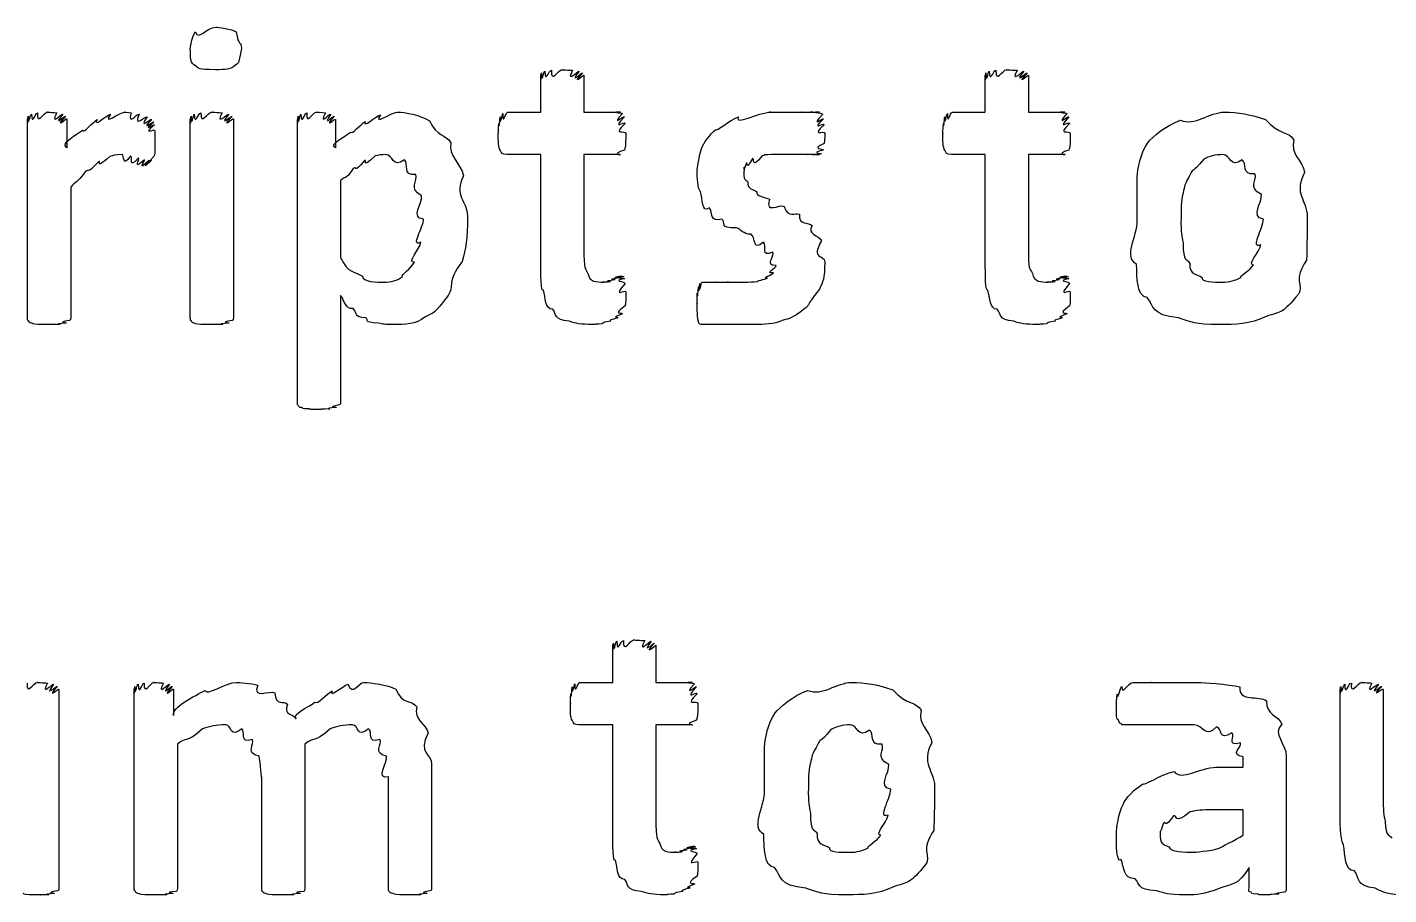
# Model space of a CAD drawing. Header units: millimetres. Extents: x 0 to 216, y 0 to 279.
# Drawn here: x 49.1 to 60.41, y 147.65 to 154.86 of the extents above; entities that cross this region are included whole.
import ezdxf

# ---------------------------------------------------------------- set-up
doc = ezdxf.new("R2010")
doc.units = ezdxf.units.MM
doc.layers.get('0').update_dxf_attribs({"linetype": 'CONTINUOUS'})

msp = doc.modelspace()

# ---------------------------------------------------------------- linework, layer by layer
at = {"color": 0}
for p, q in [((50.8825, 154.681), (50.8825, 154.681)), ((53.3686, 154.152), (53.3686, 154.46)), ((53.727, 154.46), (53.727, 154.152)), ((57.0604, 154.152), (57.0604, 154.46)), ((57.4188, 154.46), (57.4188, 154.152)), ((53.0931, 154.152), (53.3686, 154.152)), ((53.727, 154.152), (54.03, 154.152)), ((56.7849, 154.152), (57.0604, 154.152)), ((57.4188, 154.152), (57.7219, 154.152)), ((49.1063, 152.443), (49.1063, 154.097)), ((49.4316, 154.097), (49.4316, 153.854)), ((50.4582, 152.443), (50.4582, 154.097)), ((50.8166, 154.097), (50.8166, 152.443)), ((51.3486, 151.743), (51.3486, 154.091)), ((51.6625, 154.091), (51.6625, 153.854)), ((50.1646, 153.914), (50.1646, 153.914)), ((53.3686, 153.799), (53.0874, 153.799)), ((53.3686, 152.906), (53.3686, 153.799)), ((54.03, 153.799), (53.727, 153.799)), ((53.727, 153.799), (53.727, 153.027)), ((57.0604, 153.799), (56.7792, 153.799)), ((57.0604, 152.906), (57.0604, 153.799)), ((57.7219, 153.799), (57.4188, 153.799)), ((57.4188, 153.799), (57.4188, 153.027)), ((51.7066, 153.584), (51.7066, 152.944)), ((49.4647, 153.529), (49.4647, 152.443)), ((52.3956, 153.264), (52.3956, 153.264)), ((52.7597, 153.291), (52.7597, 153.291)), ((59.37, 153.264), (59.37, 153.264)), ((59.7337, 153.286), (59.7337, 153.286)), ((55.7265, 152.906), (55.7265, 152.906)), ((54.0741, 152.658), (54.0741, 152.658)), ((57.766, 152.658), (57.766, 152.658)), ((51.7066, 152.63), (51.7066, 151.743)), ((53.9669, 149.415), (53.9669, 149.724)), ((54.325, 149.724), (54.325, 149.415)), ((53.691, 149.415), (53.9669, 149.415)), ((54.325, 149.415), (54.6283, 149.415)), ((49.367, 149.36), (49.367, 147.706)), ((49.9925, 147.706), (49.9925, 149.36)), ((50.3178, 149.36), (50.3178, 149.14)), ((60.0068, 148.373), (60.0068, 149.36)), ((60.3649, 149.36), (60.3649, 148.473)), ((53.9669, 149.062), (53.6857, 149.062)), ((53.9669, 148.169), (53.9669, 149.062)), ((54.6283, 149.062), (54.325, 149.062)), ((54.325, 149.062), (54.325, 148.291)), ((50.3509, 148.903), (50.3509, 147.706)), ((51.4092, 148.903), (51.4092, 147.706)), ((52.4619, 148.737), (52.4619, 147.706)), ((58.976, 148.71), (59.2018, 148.71)), ((59.2018, 148.71), (59.2018, 148.798)), ((59.5602, 148.803), (59.5602, 147.706)), ((51.0508, 147.706), (51.0508, 148.632)), ((52.1035, 147.706), (52.1035, 148.632)), ((56.2751, 148.528), (56.2751, 148.528)), ((56.6388, 148.55), (56.6388, 148.55)), ((59.2018, 148.357), (58.965, 148.357)), ((59.2018, 148.147), (59.2018, 148.357)), ((54.6724, 147.921), (54.6724, 147.921)), ((59.2515, 147.706), (59.2515, 147.877))]:
    msp.add_line(p, q, dxfattribs=at)
for points in [[(50.4582, 154.681), (50.4582, 154.687), (50.4719, 154.792), (50.5023, 154.818)], [(50.5023, 154.818), (50.5202, 154.739), (50.5919, 154.857), (50.6734, 154.857)], [(50.6734, 154.857), (50.6815, 154.857), (50.8081, 154.843), (50.8385, 154.818)], [(50.8385, 154.818), (50.8579, 154.692), (50.8825, 154.75), (50.8825, 154.681)], [(50.5023, 154.537), (50.4582, 154.551), (50.4582, 154.611), (50.4582, 154.681)], [(50.8825, 154.681), (50.8579, 154.555), (50.8663, 154.568), (50.8332, 154.543)], [(50.6677, 154.504), (50.516, 154.504), (50.5312, 154.515), (50.5023, 154.537)], [(50.8332, 154.543), (50.7958, 154.504), (50.7478, 154.504), (50.6677, 154.504)], [(53.3686, 154.46), (53.3686, 154.361), (53.37, 154.468), (53.3742, 154.477)], [(53.3742, 154.477), (53.3799, 154.375), (53.3908, 154.489), (53.4017, 154.493)], [(53.4017, 154.493), (53.4046, 154.383), (53.4349, 154.499), (53.4568, 154.499)], [(53.4568, 154.499), (53.4529, 154.386), (53.5122, 154.504), (53.545, 154.504)], [(53.545, 154.504), (53.5231, 154.504), (53.6113, 154.501), (53.6332, 154.499)], [(53.6332, 154.499), (53.57, 154.383), (53.6773, 154.496), (53.6885, 154.493)], [(53.6885, 154.493), (53.5961, 154.375), (53.7118, 154.484), (53.7161, 154.477)], [(53.7161, 154.477), (53.6071, 154.361), (53.727, 154.463), (53.727, 154.46)], [(57.0604, 154.46), (57.0604, 154.361), (57.0618, 154.468), (57.066, 154.477)], [(57.066, 154.477), (57.0713, 154.375), (57.0826, 154.489), (57.0936, 154.493)], [(57.0936, 154.493), (57.0964, 154.383), (57.1267, 154.499), (57.1486, 154.499)], [(57.1486, 154.499), (57.1444, 154.386), (57.2036, 154.504), (57.2368, 154.504)], [(57.2368, 154.504), (57.2149, 154.504), (57.3031, 154.501), (57.325, 154.499)], [(57.325, 154.499), (57.2615, 154.383), (57.3691, 154.496), (57.38, 154.493)], [(57.38, 154.493), (57.2879, 154.375), (57.4036, 154.484), (57.4075, 154.477)], [(57.4075, 154.477), (57.2989, 154.361), (57.4188, 154.463), (57.4188, 154.46)], [(49.112, 154.118), (49.1134, 154.019), (49.1243, 154.131), (49.1395, 154.135)], [(49.1395, 154.135), (49.1423, 154.03), (49.1698, 154.146), (49.1892, 154.146)], [(49.1892, 154.146), (49.1836, 154.033), (49.2386, 154.152), (49.2718, 154.152)], [(49.2718, 154.152), (49.2457, 154.152), (49.3268, 154.149), (49.349, 154.146)], [(49.349, 154.146), (49.2898, 154.03), (49.3875, 154.142), (49.3984, 154.135)], [(49.3984, 154.135), (49.3116, 154.019), (49.4164, 154.125), (49.4206, 154.118)], [(49.6852, 154.091), (49.6464, 154.015), (49.7582, 154.127), (49.7953, 154.135)], [(49.7953, 154.135), (49.7237, 154.033), (49.874, 154.152), (49.911, 154.152)], [(49.911, 154.152), (49.8919, 154.152), (49.9442, 154.149), (49.9664, 154.146)], [(49.9664, 154.146), (49.936, 154.03), (50.0105, 154.142), (50.0324, 154.135)], [(50.0324, 154.135), (49.9844, 154.015), (50.0793, 154.12), (50.0987, 154.113)], [(50.4638, 154.118), (50.4694, 154.019), (50.4804, 154.131), (50.4913, 154.135)], [(50.4913, 154.135), (50.4941, 154.03), (50.5245, 154.146), (50.5464, 154.146)], [(50.5464, 154.146), (50.5425, 154.033), (50.6017, 154.152), (50.6345, 154.152)], [(50.6345, 154.152), (50.6127, 154.152), (50.7009, 154.149), (50.7227, 154.146)], [(50.7227, 154.146), (50.6596, 154.03), (50.7668, 154.142), (50.7781, 154.135)], [(50.7781, 154.135), (50.6857, 154.019), (50.8014, 154.125), (50.8056, 154.118)], [(51.3539, 154.118), (51.3553, 154.019), (51.3652, 154.131), (51.3761, 154.135)], [(51.3761, 154.135), (51.3814, 154.03), (51.4064, 154.146), (51.4255, 154.146)], [(51.4255, 154.146), (51.4216, 154.033), (51.4724, 154.152), (51.5027, 154.152)], [(51.5027, 154.152), (51.4837, 154.152), (51.5606, 154.149), (51.58, 154.146)], [(51.58, 154.146), (51.5207, 154.03), (51.6132, 154.142), (51.6241, 154.135)], [(51.6241, 154.135), (51.5468, 154.019), (51.6474, 154.125), (51.6516, 154.118)], [(51.9105, 154.074), (51.8844, 154.008), (51.9963, 154.118), (52.0375, 154.129)], [(52.0375, 154.129), (51.9688, 154.033), (52.1271, 154.152), (52.1751, 154.152)], [(52.1751, 154.152), (52.2414, 154.152), (52.3709, 154.127), (52.4454, 154.08)], [(53.0324, 154.113), (53.0338, 154.022), (53.0461, 154.136), (53.0546, 154.141)], [(53.0546, 154.141), (53.0518, 154.033), (53.0779, 154.152), (53.0931, 154.152)], [(54.03, 154.152), (53.9337, 154.152), (54.0424, 154.147), (54.0466, 154.141)], [(54.0466, 154.141), (53.9447, 154.022), (54.059, 154.127), (54.0632, 154.113)], [(55.0101, 154.113), (54.9727, 154.033), (55.1766, 154.152), (55.2799, 154.152)], [(55.2799, 154.152), (55.2372, 154.152), (55.3681, 154.152), (55.4122, 154.152)], [(55.4122, 154.152), (55.4426, 154.152), (55.4965, 154.152), (55.5336, 154.152)], [(55.5336, 154.152), (55.517, 154.152), (55.601, 154.152), (55.6274, 154.152)], [(55.6274, 154.152), (55.5681, 154.152), (55.6715, 154.152), (55.6824, 154.152)], [(55.6824, 154.152), (55.5942, 154.152), (55.7057, 154.146), (55.71, 154.135)], [(55.71, 154.135), (55.601, 154.011), (55.7156, 154.11), (55.7156, 154.097)], [(56.7242, 154.113), (56.7256, 154.022), (56.738, 154.136), (56.7461, 154.141)], [(56.7461, 154.141), (56.7436, 154.033), (56.7697, 154.152), (56.7849, 154.152)], [(57.7219, 154.152), (57.6255, 154.152), (57.7342, 154.147), (57.7384, 154.141)], [(57.7384, 154.141), (57.6365, 154.022), (57.7508, 154.127), (57.755, 154.113)], [(58.6811, 154.085), (58.7996, 154.033), (58.9234, 154.152), (59.0448, 154.152)], [(59.0448, 154.152), (59.1524, 154.152), (59.2723, 154.131), (59.3866, 154.091)], [(49.1063, 154.097), (49.1063, 154.004), (49.1077, 154.11), (49.112, 154.118)], [(49.4206, 154.118), (49.3229, 154.004), (49.4316, 154.103), (49.4316, 154.097)], [(49.5639, 154.003), (49.5723, 153.971), (49.6478, 154.069), (49.6852, 154.091)], [(50.0987, 154.113), (50.0214, 154), (50.129, 154.098), (50.1371, 154.091)], [(50.1371, 154.091), (50.0352, 153.986), (50.1495, 154.076), (50.1537, 154.069)], [(50.1537, 154.069), (50.0433, 153.975), (50.1594, 154.058), (50.1594, 154.047)], [(50.1594, 154.047), (50.0461, 153.953), (50.1646, 154.019), (50.1646, 153.997)], [(50.4582, 154.097), (50.4582, 154.004), (50.4596, 154.11), (50.4638, 154.118)], [(50.8056, 154.118), (50.6966, 154.004), (50.8166, 154.103), (50.8166, 154.097)], [(51.3486, 154.091), (51.3486, 154.008), (51.35, 154.114), (51.3539, 154.118)], [(51.6516, 154.118), (51.5578, 154.004), (51.6625, 154.102), (51.6625, 154.091)], [(51.7895, 153.986), (51.8005, 153.96), (51.8693, 154.052), (51.9105, 154.074)], [(52.4454, 154.08), (52.506, 153.942), (52.5776, 153.975), (52.6217, 153.898)], [(53.0158, 153.975), (53.0158, 153.949), (53.0172, 154.036), (53.0214, 154.058)], [(53.0214, 154.058), (53.0229, 153.993), (53.0281, 154.098), (53.0324, 154.113)], [(54.0632, 154.113), (53.9531, 153.993), (54.0688, 154.08), (54.0688, 154.058)], [(54.0688, 154.058), (53.9556, 153.949), (54.0741, 154.008), (54.0741, 153.975)], [(54.7067, 153.854), (54.719, 153.894), (54.7702, 153.964), (54.8224, 154.008)], [(54.8224, 154.008), (54.8224, 153.982), (54.9356, 154.087), (55.0101, 154.113)], [(55.7156, 154.097), (55.6052, 153.986), (55.7209, 154.069), (55.7209, 154.047)], [(55.7209, 154.047), (55.608, 153.945), (55.7265, 154.004), (55.7265, 153.975)], [(56.7076, 153.975), (56.7076, 153.949), (56.709, 154.036), (56.7133, 154.058)], [(56.7133, 154.058), (56.7147, 153.993), (56.72, 154.098), (56.7242, 154.113)], [(57.755, 154.113), (57.6446, 153.993), (57.7603, 154.08), (57.7603, 154.058)], [(57.7603, 154.058), (57.6474, 153.949), (57.766, 154.008), (57.766, 153.975)], [(58.4108, 153.898), (58.444, 153.945), (58.5625, 154.041), (58.6811, 154.085)], [(59.3866, 154.091), (59.5023, 153.956), (59.5824, 153.997), (59.6237, 153.92)], [(49.4316, 153.854), (49.3709, 153.898), (49.5226, 153.966), (49.5639, 154.003)], [(50.1646, 153.997), (50.1646, 153.912), (50.1646, 153.95), (50.1646, 153.914)], [(50.1646, 153.914), (50.1646, 153.843), (50.1646, 153.854), (50.1646, 153.832)], [(51.6625, 153.854), (51.6019, 153.887), (51.7483, 153.949), (51.7895, 153.986)], [(52.6217, 153.898), (52.597, 153.788), (52.7043, 153.729), (52.7265, 153.622)], [(53.0324, 153.837), (53.0158, 153.854), (53.0158, 153.912), (53.0158, 153.975)], [(54.0741, 153.975), (54.0741, 153.854), (54.0703, 153.866), (54.0632, 153.837)], [(55.7265, 153.975), (55.7265, 153.887), (55.7237, 153.917), (55.7209, 153.892)], [(56.7242, 153.837), (56.7076, 153.854), (56.7076, 153.912), (56.7076, 153.975)], [(57.766, 153.975), (57.766, 153.854), (57.7617, 153.866), (57.755, 153.837)], [(58.3226, 153.617), (58.3226, 153.669), (58.3516, 153.821), (58.4108, 153.898)], [(59.6237, 153.92), (59.5863, 153.805), (59.6967, 153.756), (59.7119, 153.65)], [(49.79, 153.782), (49.6492, 153.662), (49.7293, 153.76), (49.6962, 153.738)], [(49.8891, 153.799), (49.8299, 153.799), (49.8228, 153.793), (49.79, 153.782)], [(49.9607, 153.788), (49.8891, 153.68), (49.9138, 153.799), (49.8891, 153.799)], [(50.0271, 153.771), (49.936, 153.669), (49.9854, 153.784), (49.9607, 153.788)], [(50.1537, 153.782), (50.0352, 153.658), (50.1442, 153.761), (50.1371, 153.755)], [(50.1646, 153.832), (50.1646, 153.799), (50.1608, 153.793), (50.1537, 153.782)], [(51.9934, 153.788), (51.8664, 153.666), (51.9342, 153.767), (51.9053, 153.749)], [(52.0816, 153.799), (52.0428, 153.799), (52.0224, 153.795), (51.9934, 153.788)], [(52.2358, 153.755), (52.1339, 153.68), (52.1437, 153.799), (52.0816, 153.799)], [(53.0874, 153.799), (53.0408, 153.799), (53.0461, 153.811), (53.0324, 153.837)], [(54.0632, 153.837), (53.9418, 153.799), (54.0438, 153.799), (54.03, 153.799)], [(54.6682, 153.672), (54.6682, 153.662), (54.6806, 153.799), (54.7067, 153.854)], [(55.2083, 153.788), (55.112, 153.669), (55.1476, 153.777), (55.1258, 153.766)], [(55.3297, 153.799), (55.1822, 153.799), (55.2443, 153.795), (55.2083, 153.788)], [(55.4672, 153.799), (55.3956, 153.799), (55.3805, 153.799), (55.3297, 153.799)], [(55.572, 153.799), (55.4757, 153.799), (55.5075, 153.799), (55.4672, 153.799)], [(55.6436, 153.799), (55.535, 153.799), (55.601, 153.799), (55.572, 153.799)], [(55.6824, 153.799), (55.572, 153.799), (55.6616, 153.799), (55.6436, 153.799)], [(55.699, 153.804), (55.5858, 153.799), (55.6891, 153.799), (55.6824, 153.799)], [(55.7156, 153.837), (55.5971, 153.81), (55.7057, 153.811), (55.699, 153.804)], [(55.7209, 153.892), (55.6052, 153.839), (55.7181, 153.851), (55.7156, 153.837)], [(56.7792, 153.799), (56.7323, 153.799), (56.738, 153.811), (56.7242, 153.837)], [(57.755, 153.837), (57.6337, 153.799), (57.7356, 153.799), (57.7219, 153.799)], [(59.0338, 153.799), (58.9689, 153.799), (58.9181, 153.785), (58.874, 153.76)], [(59.1936, 153.755), (59.0945, 153.68), (59.0959, 153.799), (59.0338, 153.799)], [(49.6962, 153.738), (49.5833, 153.622), (49.626, 153.691), (49.5861, 153.656)], [(50.0765, 153.755), (49.9731, 153.658), (50.0447, 153.767), (50.0271, 153.771)], [(50.1153, 153.749), (50.002, 153.647), (50.0902, 153.75), (50.0765, 153.755)], [(50.1371, 153.755), (50.0242, 153.647), (50.1262, 153.749), (50.1153, 153.749)], [(51.8114, 153.683), (51.7412, 153.578), (51.7426, 153.624), (51.7066, 153.584)], [(51.9053, 153.749), (51.8072, 153.633), (51.8446, 153.712), (51.8114, 153.683)], [(52.3296, 153.633), (52.2153, 153.622), (52.276, 153.724), (52.2358, 153.755)], [(54.6957, 153.49), (54.6682, 153.526), (54.6682, 153.602), (54.6682, 153.672)], [(55.076, 153.732), (55.0457, 153.625), (55.0594, 153.708), (55.0594, 153.694)], [(55.0594, 153.694), (55.0457, 153.563), (55.0679, 153.606), (55.087, 153.573)], [(55.1258, 153.766), (55.0679, 153.651), (55.087, 153.746), (55.076, 153.732)], [(58.874, 153.76), (58.7664, 153.629), (58.7982, 153.697), (58.7692, 153.65)], [(59.2984, 153.639), (59.1827, 153.625), (59.2377, 153.729), (59.1936, 153.755)], [(49.5861, 153.656), (49.506, 153.552), (49.5088, 153.58), (49.4647, 153.529)], [(52.3794, 153.457), (52.2633, 153.519), (52.3543, 153.581), (52.3296, 153.633)], [(52.7265, 153.622), (52.6411, 153.46), (52.7597, 153.409), (52.7597, 153.291)], [(55.087, 153.573), (55.087, 153.501), (55.1339, 153.515), (55.1642, 153.49)], [(58.3226, 153.253), (58.3226, 153.332), (58.3226, 153.507), (58.3226, 153.617)], [(58.7692, 153.65), (58.7086, 153.534), (58.7167, 153.545), (58.7029, 153.479)], [(59.3535, 153.468), (59.2335, 153.526), (59.3231, 153.591), (59.2984, 153.639)], [(59.7119, 153.65), (59.6152, 153.475), (59.7337, 153.421), (59.7337, 153.286)], [(52.3956, 153.264), (52.2813, 153.272), (52.3903, 153.393), (52.3794, 153.457)], [(54.7673, 153.358), (54.7038, 153.305), (54.7137, 153.438), (54.6957, 153.49)], [(55.1642, 153.49), (55.149, 153.453), (55.2319, 153.447), (55.269, 153.429)], [(58.7029, 153.479), (58.6825, 153.405), (58.6863, 153.348), (58.6863, 153.275)], [(59.37, 153.264), (59.2557, 153.281), (59.3644, 153.405), (59.3535, 153.468)], [(54.8721, 153.264), (54.7673, 153.232), (54.8005, 153.32), (54.7673, 153.358)], [(55.269, 153.429), (55.2263, 153.299), (55.3491, 153.391), (55.3903, 153.369)], [(55.3903, 153.369), (55.4288, 153.259), (55.4757, 153.327), (55.517, 153.303)], [(52.3737, 153.071), (52.2813, 153.023), (52.3956, 153.198), (52.3956, 153.264)], [(52.7597, 153.291), (52.7597, 153.085), (52.7445, 153.024), (52.7156, 152.911)], [(54.9935, 153.192), (54.8446, 153.181), (54.912, 153.238), (54.8721, 153.264)], [(55.517, 153.303), (55.5089, 153.206), (55.5914, 153.245), (55.6218, 153.209)], [(58.3173, 152.889), (58.2041, 152.946), (58.3226, 153.116), (58.3226, 153.253)], [(58.6863, 153.275), (58.6825, 153.14), (58.692, 153.132), (58.7029, 153.066)], [(59.3478, 153.049), (59.2557, 153.012), (59.37, 153.187), (59.37, 153.264)], [(59.7337, 153.286), (59.7337, 153.089), (59.7309, 153.033), (59.7285, 152.922)], [(55.1145, 153.137), (55.0457, 153.14), (55.0376, 153.173), (54.9935, 153.192)], [(55.2192, 153.071), (55.1229, 152.986), (55.1547, 153.118), (55.1145, 153.137)], [(55.6218, 153.209), (55.572, 153.137), (55.6796, 153.133), (55.699, 153.082)], [(52.3187, 152.906), (52.2552, 152.902), (52.3628, 153.012), (52.3737, 153.071)], [(53.727, 153.027), (53.7242, 152.835), (53.7379, 152.859), (53.7602, 152.812)], [(55.2965, 152.988), (55.1864, 152.939), (55.2524, 153.049), (55.2192, 153.071)], [(55.699, 153.082), (55.608, 152.92), (55.7265, 152.975), (55.7265, 152.906)], [(57.4188, 153.027), (57.416, 152.835), (57.4298, 152.859), (57.4516, 152.812)], [(58.7029, 153.066), (58.7043, 152.895), (58.7319, 152.946), (58.7583, 152.895)], [(59.2875, 152.884), (59.2296, 152.884), (59.3369, 152.986), (59.3478, 153.049)], [(51.7066, 152.944), (51.7673, 152.809), (51.8294, 152.826), (51.8887, 152.79)], [(52.2192, 152.785), (52.2041, 152.798), (52.2922, 152.853), (52.3187, 152.906)], [(52.7156, 152.911), (52.5861, 152.743), (52.6507, 152.707), (52.5999, 152.63)], [(53.3908, 152.674), (53.3686, 152.644), (53.3686, 152.818), (53.3686, 152.906)], [(55.324, 152.878), (55.2221, 152.876), (55.3145, 152.958), (55.2965, 152.988)], [(55.3021, 152.818), (55.2221, 152.809), (55.324, 152.856), (55.324, 152.878)], [(55.7265, 152.906), (55.7265, 152.765), (55.7114, 152.746), (55.6824, 152.68)], [(57.0826, 152.674), (57.0604, 152.644), (57.0604, 152.818), (57.0604, 152.906)], [(58.4055, 152.613), (58.3188, 152.615), (58.3173, 152.782), (58.3173, 152.889)], [(58.7583, 152.895), (58.7555, 152.795), (58.8186, 152.808), (58.8627, 152.779)], [(59.1827, 152.779), (59.1742, 152.791), (59.261, 152.84), (59.2875, 152.884)], [(59.7285, 152.922), (59.6124, 152.754), (59.7062, 152.721), (59.6621, 152.641)], [(51.8887, 152.79), (51.8844, 152.74), (52.0072, 152.74), (52.0707, 152.74)], [(52.0707, 152.74), (52.1229, 152.74), (52.178, 152.754), (52.2192, 152.785)], [(53.7602, 152.812), (53.7725, 152.74), (53.8289, 152.74), (53.8925, 152.74)], [(53.9859, 152.762), (53.9115, 152.762), (54.011, 152.775), (54.0191, 152.779)], [(54.0191, 152.779), (53.9309, 152.774), (54.0385, 152.79), (54.0466, 152.79)], [(54.0466, 152.79), (53.9418, 152.774), (54.0537, 152.787), (54.0575, 152.785)], [(54.0575, 152.785), (53.9489, 152.769), (54.0632, 152.779), (54.0632, 152.768)], [(54.0632, 152.768), (53.9531, 152.751), (54.0688, 152.747), (54.0688, 152.729)], [(55.1699, 152.746), (55.1533, 152.751), (55.2305, 152.762), (55.2524, 152.774)], [(55.2524, 152.774), (55.1974, 152.774), (55.2909, 152.798), (55.3021, 152.818)], [(57.4516, 152.812), (57.4643, 152.74), (57.5208, 152.74), (57.5839, 152.74)], [(57.6778, 152.762), (57.6033, 152.762), (57.7024, 152.775), (57.7109, 152.779)], [(57.7109, 152.779), (57.6227, 152.774), (57.7303, 152.79), (57.7384, 152.79)], [(57.7384, 152.79), (57.6337, 152.774), (57.7455, 152.787), (57.7494, 152.785)], [(57.7494, 152.785), (57.6407, 152.769), (57.755, 152.779), (57.755, 152.768)], [(57.755, 152.768), (57.6446, 152.751), (57.7603, 152.747), (57.7603, 152.729)], [(58.8627, 152.779), (58.8437, 152.74), (58.9622, 152.74), (59.0282, 152.74)], [(59.0282, 152.74), (59.086, 152.74), (59.1386, 152.753), (59.1827, 152.779)], [(53.4681, 152.514), (53.4017, 152.516), (53.4088, 152.611), (53.3908, 152.674)], [(53.8925, 152.74), (53.8565, 152.74), (53.9323, 152.742), (53.9475, 152.746)], [(53.9475, 152.746), (53.8868, 152.751), (53.975, 152.758), (53.9859, 152.762)], [(54.0688, 152.729), (53.9556, 152.597), (54.0741, 152.687), (54.0741, 152.658)], [(54.0741, 152.658), (54.0741, 152.52), (54.0713, 152.571), (54.0688, 152.542)], [(54.6682, 152.647), (54.671, 152.582), (54.6749, 152.687), (54.6791, 152.702)], [(54.6791, 152.702), (54.6791, 152.611), (54.6862, 152.725), (54.6901, 152.729)], [(54.6901, 152.729), (54.6862, 152.622), (54.6985, 152.74), (54.7067, 152.74)], [(54.7067, 152.74), (54.7038, 152.74), (54.7317, 152.74), (54.7508, 152.74)], [(54.7508, 152.74), (54.7455, 152.74), (54.7963, 152.74), (54.8224, 152.74)], [(54.8224, 152.74), (54.8005, 152.74), (54.8859, 152.74), (54.9271, 152.74)], [(54.9271, 152.74), (54.8802, 152.74), (55.0125, 152.74), (55.0651, 152.74)], [(55.0651, 152.74), (55.0898, 152.74), (55.1395, 152.742), (55.1699, 152.746)], [(55.6824, 152.68), (55.553, 152.52), (55.6161, 152.564), (55.5611, 152.52)], [(57.1595, 152.514), (57.0936, 152.516), (57.1003, 152.611), (57.0826, 152.674)], [(57.5839, 152.74), (57.5483, 152.74), (57.6241, 152.742), (57.6393, 152.746)], [(57.6393, 152.746), (57.5786, 152.751), (57.6668, 152.758), (57.6778, 152.762)], [(57.7603, 152.729), (57.6474, 152.597), (57.766, 152.687), (57.766, 152.658)], [(57.766, 152.658), (57.766, 152.52), (57.7631, 152.571), (57.7603, 152.542)], [(51.8114, 152.52), (51.7412, 152.509), (51.7426, 152.589), (51.7066, 152.63)], [(52.5999, 152.63), (52.4838, 152.472), (52.4838, 152.492), (52.4069, 152.448)], [(54.0688, 152.542), (53.9489, 152.461), (54.0575, 152.49), (54.0466, 152.476)], [(54.6682, 152.564), (54.6682, 152.538), (54.6682, 152.625), (54.6682, 152.647)], [(54.6735, 152.432), (54.6682, 152.45), (54.6682, 152.509), (54.6682, 152.564)], [(57.7603, 152.542), (57.6407, 152.461), (57.7494, 152.49), (57.7384, 152.476)], [(58.6645, 152.443), (58.4359, 152.465), (58.4634, 152.539), (58.4055, 152.613)], [(59.6621, 152.641), (59.5242, 152.476), (59.527, 152.498), (59.3919, 152.454)], [(49.112, 152.421), (49.1063, 152.417), (49.1063, 152.435), (49.1063, 152.443)], [(49.4647, 152.443), (49.4619, 152.417), (49.4605, 152.428), (49.4538, 152.421)], [(50.4638, 152.421), (50.4582, 152.417), (50.4582, 152.435), (50.4582, 152.443)], [(50.8166, 152.443), (50.8138, 152.417), (50.8123, 152.428), (50.8056, 152.421)], [(51.9162, 152.443), (51.8114, 152.446), (51.8474, 152.49), (51.8114, 152.52)], [(52.021, 152.399), (51.8806, 152.406), (51.9522, 152.423), (51.9162, 152.443)], [(52.4069, 152.448), (52.3296, 152.388), (52.2414, 152.388), (52.1423, 152.388)], [(53.6056, 152.415), (53.4705, 152.428), (53.5037, 152.47), (53.4681, 152.514)], [(54.0082, 152.443), (53.8939, 152.412), (53.9694, 152.422), (53.9475, 152.415)], [(54.0466, 152.476), (53.9309, 152.435), (54.0262, 152.454), (54.0082, 152.443)], [(54.7014, 152.388), (54.6791, 152.388), (54.6806, 152.401), (54.6735, 152.432)], [(55.5611, 152.52), (55.4468, 152.432), (55.4468, 152.443), (55.3738, 152.421)], [(57.2975, 152.415), (57.1623, 152.428), (57.1955, 152.47), (57.1595, 152.514)], [(57.7, 152.443), (57.5853, 152.412), (57.6612, 152.422), (57.6393, 152.415)], [(57.7384, 152.476), (57.6227, 152.435), (57.7176, 152.454), (57.7, 152.443)], [(59.0116, 152.388), (58.7858, 152.388), (58.7816, 152.406), (58.6645, 152.443)], [(59.3919, 152.454), (59.2557, 152.388), (59.133, 152.388), (59.0116, 152.388)], [(49.1395, 152.399), (49.1172, 152.401), (49.1187, 152.412), (49.112, 152.421)], [(49.1945, 152.388), (49.1423, 152.39), (49.1532, 152.394), (49.1395, 152.399)], [(49.2827, 152.388), (49.1906, 152.388), (49.2196, 152.388), (49.1945, 152.388)], [(49.3709, 152.388), (49.2608, 152.388), (49.3187, 152.388), (49.2827, 152.388)], [(49.4259, 152.399), (49.3078, 152.39), (49.3959, 152.39), (49.3709, 152.388)], [(49.4538, 152.421), (49.3339, 152.401), (49.44, 152.406), (49.4259, 152.399)], [(50.4913, 152.399), (50.4694, 152.401), (50.4705, 152.412), (50.4638, 152.421)], [(50.5464, 152.388), (50.4941, 152.39), (50.5051, 152.394), (50.4913, 152.399)], [(50.6345, 152.388), (50.5425, 152.388), (50.5714, 152.388), (50.5464, 152.388)], [(50.7227, 152.388), (50.6127, 152.388), (50.6705, 152.388), (50.6345, 152.388)], [(50.7781, 152.399), (50.6596, 152.39), (50.7478, 152.39), (50.7227, 152.388)], [(50.8056, 152.421), (50.6857, 152.401), (50.7919, 152.406), (50.7781, 152.399)], [(52.1423, 152.388), (52.0679, 152.388), (52.0569, 152.39), (52.021, 152.399)], [(53.7986, 152.388), (53.6995, 152.388), (53.6607, 152.396), (53.6056, 152.415)], [(53.8759, 152.393), (53.7986, 152.388), (53.8233, 152.388), (53.7986, 152.388)], [(53.9475, 152.415), (53.8498, 152.399), (53.9006, 152.4), (53.8759, 152.393)], [(54.7617, 152.388), (54.7038, 152.388), (54.7151, 152.388), (54.7014, 152.388)], [(54.8555, 152.388), (54.7564, 152.388), (54.7867, 152.388), (54.7617, 152.388)], [(54.9878, 152.388), (54.8337, 152.388), (54.8954, 152.388), (54.8555, 152.388)], [(55.1423, 152.388), (55.0457, 152.388), (55.0347, 152.388), (54.9878, 152.388)], [(55.3738, 152.421), (55.3036, 152.388), (55.2263, 152.388), (55.1423, 152.388)], [(57.4904, 152.388), (57.3913, 152.388), (57.3525, 152.396), (57.2975, 152.415)], [(57.5677, 152.393), (57.4904, 152.388), (57.5151, 152.388), (57.4904, 152.388)], [(57.6393, 152.415), (57.5412, 152.399), (57.5924, 152.4), (57.5677, 152.393)], [(51.3539, 151.715), (51.3486, 151.712), (51.3486, 151.731), (51.3486, 151.743)], [(51.3814, 151.699), (51.3595, 151.697), (51.3609, 151.708), (51.3539, 151.715)], [(51.4368, 151.687), (51.3842, 151.686), (51.3955, 151.692), (51.3814, 151.699)], [(51.525, 151.682), (51.4325, 151.682), (51.4615, 151.685), (51.4368, 151.687)], [(51.6132, 151.687), (51.5027, 151.682), (51.5606, 151.682), (51.525, 151.682)], [(51.6682, 151.699), (51.5497, 151.686), (51.6378, 151.687), (51.6132, 151.687)], [(51.6957, 151.721), (51.5758, 151.697), (51.6819, 151.703), (51.6682, 151.699)], [(51.7066, 151.743), (51.7042, 151.715), (51.7028, 151.729), (51.6957, 151.721)], [(53.9669, 149.724), (53.9669, 149.625), (53.9679, 149.732), (53.9722, 149.74)], [(53.9722, 149.74), (53.9778, 149.638), (53.9888, 149.753), (53.9997, 149.757)], [(53.9997, 149.757), (54.0025, 149.647), (54.0329, 149.762), (54.0551, 149.762)], [(54.0551, 149.762), (54.0508, 149.649), (54.1101, 149.768), (54.1433, 149.768)], [(54.1433, 149.768), (54.1211, 149.768), (54.2092, 149.765), (54.2315, 149.762)], [(54.2315, 149.762), (54.168, 149.647), (54.2756, 149.76), (54.2865, 149.757)], [(54.2865, 149.757), (54.1941, 149.638), (54.3098, 149.747), (54.314, 149.74)], [(54.314, 149.74), (54.205, 149.625), (54.325, 149.727), (54.325, 149.724)], [(49.1024, 149.41), (49.094, 149.297), (49.1532, 149.415), (49.1906, 149.415)], [(49.1906, 149.415), (49.1642, 149.415), (49.251, 149.412), (49.2732, 149.41)], [(49.2732, 149.41), (49.2083, 149.294), (49.3116, 149.406), (49.3229, 149.399)], [(49.3229, 149.399), (49.2347, 149.283), (49.3476, 149.389), (49.3557, 149.382)], [(49.3557, 149.382), (49.2485, 149.268), (49.367, 149.367), (49.367, 149.36)], [(49.9925, 149.36), (49.9925, 149.268), (49.9939, 149.374), (49.9981, 149.382)], [(49.9981, 149.382), (49.9992, 149.283), (50.0105, 149.394), (50.0257, 149.399)], [(50.0257, 149.399), (50.0285, 149.294), (50.056, 149.41), (50.075, 149.41)], [(50.075, 149.41), (50.0697, 149.297), (50.1248, 149.415), (50.1579, 149.415)], [(50.1579, 149.415), (50.1315, 149.415), (50.213, 149.412), (50.2348, 149.41)], [(50.2348, 149.41), (50.1756, 149.294), (50.2737, 149.406), (50.2846, 149.399)], [(50.2846, 149.399), (50.1978, 149.283), (50.3026, 149.389), (50.3068, 149.382)], [(50.3068, 149.382), (50.2087, 149.268), (50.3178, 149.367), (50.3178, 149.36)], [(50.5823, 149.349), (50.5876, 149.297), (50.7531, 149.415), (50.8413, 149.415)], [(50.8413, 149.415), (50.8593, 149.415), (50.9655, 149.407), (51.0177, 149.393)], [(51.0177, 149.393), (50.9655, 149.268), (51.1196, 149.356), (51.1609, 149.327)], [(51.635, 149.344), (51.6019, 149.275), (51.7232, 149.388), (51.7673, 149.399)], [(51.7673, 149.399), (51.8072, 149.297), (51.8555, 149.415), (51.8996, 149.415)], [(51.8996, 149.415), (51.9575, 149.415), (52.094, 149.396), (52.1642, 149.36)], [(53.6194, 149.321), (53.6208, 149.257), (53.6265, 149.362), (53.6303, 149.377)], [(53.6303, 149.377), (53.6317, 149.286), (53.6444, 149.4), (53.6526, 149.404)], [(53.6526, 149.404), (53.6497, 149.297), (53.6758, 149.415), (53.691, 149.415)], [(54.6283, 149.415), (54.5317, 149.415), (54.6407, 149.411), (54.6446, 149.404)], [(54.6446, 149.404), (54.5426, 149.286), (54.6573, 149.39), (54.6612, 149.377)], [(54.6612, 149.377), (54.5511, 149.257), (54.6668, 149.344), (54.6668, 149.321)], [(55.5858, 149.349), (55.7043, 149.297), (55.8285, 149.415), (55.9499, 149.415)], [(55.9499, 149.415), (56.0571, 149.415), (56.177, 149.394), (56.2913, 149.354)], [(58.1547, 149.316), (58.16, 149.253), (58.1738, 149.36), (58.1932, 149.382)], [(58.1932, 149.382), (58.196, 149.297), (58.2429, 149.415), (58.287, 149.415)], [(58.287, 149.415), (58.2842, 149.415), (58.3819, 149.415), (58.4412, 149.415)], [(58.4412, 149.415), (58.4027, 149.415), (58.5625, 149.415), (58.6285, 149.415)], [(58.6285, 149.415), (58.6564, 149.415), (58.7678, 149.415), (58.838, 149.415)], [(58.838, 149.415), (58.8574, 149.415), (59.0822, 149.401), (59.1742, 149.377)], [(59.1742, 149.377), (59.1591, 149.246), (59.3397, 149.312), (59.3947, 149.261)], [(60.0068, 149.36), (60.0068, 149.268), (60.0082, 149.374), (60.0121, 149.382)], [(60.0121, 149.382), (60.0177, 149.283), (60.0301, 149.394), (60.0452, 149.399)], [(60.0452, 149.399), (60.0467, 149.294), (60.0784, 149.41), (60.1003, 149.41)], [(60.1003, 149.41), (60.0908, 149.297), (60.1514, 149.415), (60.1885, 149.415)], [(60.1885, 149.415), (60.161, 149.415), (60.2492, 149.412), (60.2714, 149.41)], [(60.2714, 149.41), (60.2051, 149.294), (60.3112, 149.406), (60.3264, 149.399)], [(60.3264, 149.399), (60.234, 149.283), (60.3497, 149.389), (60.3539, 149.382)], [(60.3539, 149.382), (60.2449, 149.272), (60.3649, 149.371), (60.3649, 149.36)], [(50.3178, 149.14), (50.3012, 149.208), (50.497, 149.305), (50.5823, 149.349)], [(51.1609, 149.327), (51.1637, 149.213), (51.2353, 149.269), (51.2657, 149.233)], [(51.4918, 149.25), (51.5137, 149.228), (51.5909, 149.321), (51.635, 149.344)], [(52.1642, 149.36), (52.2192, 149.224), (52.2965, 149.273), (52.3406, 149.211)], [(53.6141, 149.239), (53.6141, 149.213), (53.6152, 149.299), (53.6194, 149.321)], [(54.6668, 149.321), (54.5539, 149.213), (54.6724, 149.272), (54.6724, 149.239)], [(55.3159, 149.162), (55.3491, 149.208), (55.4672, 149.305), (55.5858, 149.349)], [(56.2913, 149.354), (56.4074, 149.219), (56.4871, 149.261), (56.5284, 149.184)], [(58.1491, 149.217), (58.1491, 149.208), (58.1505, 149.294), (58.1547, 149.316)], [(59.3947, 149.261), (59.3908, 149.142), (59.4953, 149.145), (59.5217, 149.068)], [(51.2657, 149.233), (51.223, 149.14), (51.3182, 149.156), (51.3373, 149.112)], [(51.3373, 149.112), (51.296, 149.151), (51.4435, 149.213), (51.4918, 149.25)], [(52.3406, 149.211), (52.3074, 149.102), (52.415, 149.08), (52.4344, 148.996)], [(53.6303, 149.101), (53.6141, 149.117), (53.6141, 149.175), (53.6141, 149.239)], [(54.6724, 149.239), (54.6724, 149.117), (54.6682, 149.13), (54.6612, 149.101)], [(55.2277, 148.88), (55.2277, 148.933), (55.2566, 149.085), (55.3159, 149.162)], [(56.5284, 149.184), (56.4914, 149.069), (56.6014, 149.02), (56.6166, 148.913)], [(58.1491, 149.151), (58.1491, 149.142), (58.1491, 149.195), (58.1491, 149.217)], [(58.1656, 149.101), (58.1519, 149.102), (58.1519, 149.131), (58.1491, 149.151)], [(50.7531, 149.062), (50.6719, 149.062), (50.6264, 149.051), (50.5601, 149.029)], [(50.8854, 149.029), (50.7862, 148.944), (50.8042, 149.062), (50.7531, 149.062)], [(51.8061, 149.062), (51.726, 149.062), (51.6805, 149.051), (51.6184, 149.029)], [(51.9384, 149.029), (51.8403, 148.944), (51.8569, 149.062), (51.8061, 149.062)], [(53.6857, 149.062), (53.6388, 149.062), (53.6444, 149.075), (53.6303, 149.101)], [(54.6612, 149.101), (54.5402, 149.062), (54.6421, 149.062), (54.6283, 149.062)], [(55.9386, 149.062), (55.874, 149.062), (55.8229, 149.049), (55.7788, 149.024)], [(56.0987, 149.018), (55.9992, 148.944), (56.0007, 149.062), (55.9386, 149.062)], [(58.1875, 149.073), (58.1671, 149.076), (58.1723, 149.09), (58.1656, 149.101)], [(58.2154, 149.062), (58.1822, 149.062), (58.1946, 149.065), (58.1875, 149.073)], [(58.287, 149.062), (58.2069, 149.062), (58.2291, 149.062), (58.2154, 149.062)], [(58.408, 149.062), (58.2732, 149.062), (58.3198, 149.062), (58.287, 149.062)], [(58.5735, 149.062), (58.4867, 149.062), (58.4549, 149.062), (58.408, 149.062)], [(58.7939, 149.062), (58.6147, 149.062), (58.6398, 149.062), (58.5735, 149.062)], [(58.9813, 149.046), (58.8878, 148.944), (58.867, 149.062), (58.7939, 149.062)], [(59.1083, 148.996), (58.9897, 148.922), (59.0324, 149.035), (58.9813, 149.046)], [(59.5217, 149.068), (59.4416, 148.988), (59.5602, 148.903), (59.5602, 148.803)], [(50.5601, 149.029), (50.4254, 148.904), (50.4278, 148.969), (50.3509, 148.903)], [(50.9736, 148.941), (50.8593, 148.904), (50.9214, 149.01), (50.8854, 149.029)], [(51.0286, 148.803), (50.9076, 148.827), (50.9986, 148.904), (50.9736, 148.941)], [(51.6184, 149.029), (51.4837, 148.904), (51.4862, 148.969), (51.4092, 148.903)], [(52.0319, 148.941), (51.9176, 148.904), (51.9783, 149.01), (51.9384, 149.029)], [(52.0869, 148.803), (51.9659, 148.827), (52.0569, 148.904), (52.0319, 148.941)], [(52.4344, 148.996), (52.3434, 148.82), (52.4619, 148.828), (52.4619, 148.737)], [(55.7788, 149.024), (55.6715, 148.893), (55.7029, 148.96), (55.674, 148.913)], [(56.2031, 148.903), (56.0874, 148.889), (56.1428, 148.992), (56.0987, 149.018)], [(59.1799, 148.913), (59.0557, 148.878), (59.1414, 148.974), (59.1083, 148.996)], [(55.2277, 148.517), (55.2277, 148.595), (55.2277, 148.77), (55.2277, 148.88)], [(55.674, 148.913), (55.6137, 148.798), (55.6218, 148.809), (55.608, 148.743)], [(56.2585, 148.732), (56.1386, 148.79), (56.2282, 148.854), (56.2031, 148.903)], [(56.6166, 148.913), (56.5203, 148.739), (56.6388, 148.685), (56.6388, 148.55)], [(59.2018, 148.798), (59.086, 148.812), (59.1936, 148.88), (59.1799, 148.913)], [(51.0508, 148.632), (51.0508, 148.602), (51.0427, 148.751), (51.0286, 148.803)], [(52.1035, 148.632), (51.9878, 148.602), (52.0982, 148.751), (52.0869, 148.803)], [(55.608, 148.743), (55.5872, 148.668), (55.5914, 148.612), (55.5914, 148.539)], [(56.2751, 148.528), (56.1605, 148.544), (56.2695, 148.668), (56.2585, 148.732)], [(58.6285, 148.676), (58.6892, 148.591), (58.8465, 148.71), (58.976, 148.71)], [(58.3696, 148.572), (58.3653, 148.547), (58.5251, 148.655), (58.6285, 148.676)], [(55.2221, 148.153), (55.1092, 148.209), (55.2277, 148.38), (55.2277, 148.517)], [(55.5914, 148.539), (55.5872, 148.404), (55.5971, 148.395), (55.608, 148.329)], [(56.2529, 148.313), (56.1605, 148.276), (56.2751, 148.451), (56.2751, 148.528)], [(56.6388, 148.55), (56.6388, 148.353), (56.636, 148.296), (56.6332, 148.186)], [(58.2041, 148.401), (58.2263, 148.456), (58.2993, 148.528), (58.3696, 148.572)], [(60.3649, 148.473), (60.362, 148.346), (60.3705, 148.313), (60.3814, 148.258)], [(58.1491, 148.159), (58.1491, 148.198), (58.1671, 148.331), (58.2041, 148.401)], [(58.965, 148.357), (58.8504, 148.357), (58.8186, 148.351), (58.7608, 148.34)], [(60.0343, 148.065), (60.0068, 148.128), (60.0068, 148.252), (60.0068, 148.373)], [(54.325, 148.291), (54.3221, 148.099), (54.3359, 148.123), (54.3581, 148.076)], [(55.608, 148.329), (55.6094, 148.159), (55.6369, 148.209), (55.663, 148.159)], [(56.1922, 148.147), (56.1344, 148.147), (56.2419, 148.249), (56.2529, 148.313)], [(58.5403, 148.247), (58.5089, 148.143), (58.5128, 148.198), (58.5128, 148.169)], [(58.6232, 148.307), (58.5459, 148.191), (58.5583, 148.271), (58.5403, 148.247)], [(58.7608, 148.34), (58.619, 148.22), (58.6588, 148.321), (58.6232, 148.307)], [(60.3814, 148.258), (60.3885, 148.121), (60.4146, 148.16), (60.4365, 148.12)], [(53.9888, 147.938), (53.9669, 147.908), (53.9669, 148.081), (53.9669, 148.169)], [(55.3103, 147.877), (55.2235, 147.879), (55.2221, 148.045), (55.2221, 148.153)], [(55.663, 148.159), (55.6602, 148.059), (55.7237, 148.071), (55.7678, 148.042)], [(56.0874, 148.042), (56.0793, 148.055), (56.1661, 148.103), (56.1922, 148.147)], [(56.6332, 148.186), (56.5175, 148.018), (56.6113, 147.985), (56.5672, 147.905)], [(58.1875, 147.943), (58.1491, 147.908), (58.1491, 148.077), (58.1491, 148.159)], [(58.5128, 148.169), (58.5089, 148.062), (58.5364, 148.077), (58.5844, 148.048)], [(59.0035, 148.037), (59.0158, 148.051), (59.1316, 148.099), (59.2018, 148.147)], [(54.3581, 148.076), (54.3705, 148.004), (54.4269, 148.004), (54.4904, 148.004)], [(54.5454, 148.01), (54.4848, 148.015), (54.573, 148.022), (54.5842, 148.026)], [(54.5842, 148.026), (54.5098, 148.026), (54.6089, 148.039), (54.6171, 148.042)], [(54.6171, 148.042), (54.5289, 148.037), (54.6365, 148.054), (54.6446, 148.054)], [(54.6446, 148.054), (54.5402, 148.037), (54.6516, 148.051), (54.6559, 148.048)], [(54.6559, 148.048), (54.5469, 148.033), (54.6612, 148.042), (54.6612, 148.032)], [(54.6612, 148.032), (54.5511, 148.015), (54.6668, 148.011), (54.6668, 147.993)], [(55.7678, 148.042), (55.7484, 148.004), (55.8669, 148.004), (55.9333, 148.004)], [(55.9333, 148.004), (55.9911, 148.004), (56.0433, 148.016), (56.0874, 148.042)], [(58.5844, 148.048), (58.608, 148.004), (58.7072, 148.004), (58.7996, 148.004)], [(58.7996, 148.004), (58.7735, 148.004), (58.94, 148.015), (59.0035, 148.037)], [(60.1278, 147.85), (60.0424, 147.846), (60.0523, 147.983), (60.0343, 148.065)], [(54.066, 147.778), (53.9997, 147.779), (54.0067, 147.875), (53.9888, 147.938)], [(54.4904, 148.004), (54.4544, 148.004), (54.5303, 148.005), (54.5454, 148.01)], [(54.6668, 147.993), (54.5539, 147.861), (54.6724, 147.95), (54.6724, 147.921)], [(54.6724, 147.921), (54.6724, 147.784), (54.6696, 147.835), (54.6668, 147.806)], [(56.5672, 147.905), (56.4293, 147.739), (56.4321, 147.762), (56.297, 147.718)], [(58.3036, 147.784), (58.2041, 147.784), (58.2164, 147.88), (58.1875, 147.943)], [(54.6668, 147.806), (54.5469, 147.724), (54.6559, 147.753), (54.6446, 147.739)], [(55.5696, 147.706), (55.3406, 147.729), (55.3681, 147.803), (55.3103, 147.877)], [(59.2515, 147.877), (59.1633, 147.724), (59.0973, 147.742), (59.0091, 147.706)], [(60.2989, 147.706), (60.1306, 147.724), (60.1719, 147.791), (60.1278, 147.85)], [(49.3557, 147.684), (49.2372, 147.665), (49.342, 147.669), (49.3282, 147.662)], [(49.367, 147.706), (49.367, 147.68), (49.3628, 147.691), (49.3557, 147.684)], [(49.9981, 147.684), (49.9925, 147.68), (49.9925, 147.698), (49.9925, 147.706)], [(50.0257, 147.662), (50.0034, 147.665), (50.0048, 147.676), (49.9981, 147.684)], [(50.3396, 147.679), (50.2197, 147.665), (50.3259, 147.669), (50.3121, 147.662)], [(50.3509, 147.706), (50.3481, 147.676), (50.3467, 147.686), (50.3396, 147.679)], [(51.0565, 147.679), (51.0508, 147.676), (51.0508, 147.695), (51.0508, 147.706)], [(51.084, 147.662), (51.0618, 147.665), (51.0632, 147.675), (51.0565, 147.679)], [(51.398, 147.679), (51.278, 147.665), (51.3842, 147.669), (51.3704, 147.662)], [(51.4092, 147.706), (51.4064, 147.676), (51.405, 147.686), (51.398, 147.679)], [(52.1092, 147.679), (52.1049, 147.676), (52.1035, 147.695), (52.1035, 147.706)], [(52.1423, 147.662), (52.1159, 147.665), (52.1159, 147.675), (52.1092, 147.679)], [(52.451, 147.684), (52.3325, 147.665), (52.4372, 147.669), (52.4235, 147.662)], [(52.4619, 147.706), (52.4619, 147.68), (52.4577, 147.691), (52.451, 147.684)], [(54.2036, 147.679), (54.0688, 147.691), (54.1016, 147.734), (54.066, 147.778)], [(54.3966, 147.651), (54.2974, 147.651), (54.259, 147.66), (54.2036, 147.679)], [(54.5454, 147.679), (54.4477, 147.662), (54.4985, 147.664), (54.4738, 147.657)], [(54.6061, 147.706), (54.4918, 147.676), (54.5677, 147.686), (54.5454, 147.679)], [(54.6446, 147.739), (54.5289, 147.698), (54.6241, 147.718), (54.6061, 147.706)], [(55.9167, 147.651), (55.6906, 147.651), (55.6867, 147.669), (55.5696, 147.706)], [(56.297, 147.718), (56.1605, 147.651), (56.038, 147.651), (55.9167, 147.651)], [(58.4853, 147.684), (58.3036, 147.695), (58.3544, 147.739), (58.3036, 147.784)], [(58.728, 147.651), (58.5639, 147.651), (58.5583, 147.662), (58.4853, 147.684)], [(59.0091, 147.706), (58.8684, 147.651), (58.8271, 147.651), (58.728, 147.651)], [(59.2681, 147.673), (59.2363, 147.673), (59.2515, 147.691), (59.2515, 147.706)], [(59.5602, 147.706), (59.5602, 147.673), (59.5545, 147.68), (59.5436, 147.673)], [(60.5635, 147.651), (60.3924, 147.651), (60.3719, 147.669), (60.2989, 147.706)], [(49.1187, 147.651), (49.065, 147.654), (49.083, 147.658), (49.0693, 147.662)], [(49.2016, 147.651), (49.1049, 147.651), (49.1409, 147.651), (49.1187, 147.651)], [(49.2788, 147.651), (49.1712, 147.651), (49.2347, 147.651), (49.2016, 147.651)], [(49.3282, 147.662), (49.2125, 147.654), (49.3007, 147.654), (49.2788, 147.651)], [(50.0807, 147.651), (50.0285, 147.654), (50.0394, 147.658), (50.0257, 147.662)], [(50.1689, 147.651), (50.0765, 147.651), (50.1054, 147.651), (50.0807, 147.651)], [(50.2571, 147.651), (50.1467, 147.651), (50.2049, 147.651), (50.1689, 147.651)], [(50.3121, 147.662), (50.1936, 147.654), (50.2818, 147.654), (50.2571, 147.651)], [(51.139, 147.651), (51.0868, 147.654), (51.0977, 147.658), (51.084, 147.662)], [(51.2272, 147.651), (51.1348, 147.651), (51.1637, 147.651), (51.139, 147.651)], [(51.3154, 147.651), (51.205, 147.651), (51.2632, 147.651), (51.2272, 147.651)], [(51.3704, 147.662), (51.2491, 147.654), (51.3373, 147.654), (51.3154, 147.651)], [(52.1974, 147.651), (52.1451, 147.654), (52.1561, 147.658), (52.1423, 147.662)], [(52.2855, 147.651), (52.1892, 147.651), (52.2192, 147.651), (52.1974, 147.651)], [(52.3681, 147.651), (52.2594, 147.651), (52.3187, 147.651), (52.2855, 147.651)], [(52.4235, 147.662), (52.3074, 147.654), (52.3931, 147.654), (52.3681, 147.651)], [(54.4738, 147.657), (54.3966, 147.651), (54.4216, 147.651), (54.3966, 147.651)], [(59.3178, 147.657), (59.2586, 147.658), (59.279, 147.665), (59.2681, 147.673)], [(59.406, 147.651), (59.3027, 147.651), (59.3397, 147.653), (59.3178, 147.657)], [(59.4942, 147.657), (59.3796, 147.651), (59.4459, 147.651), (59.406, 147.651)], [(59.5436, 147.673), (59.4198, 147.658), (59.5161, 147.66), (59.4942, 147.657)]]:
    msp.add_open_spline(points, degree=3, dxfattribs=at)

doc.saveas('drawing.dxf')
